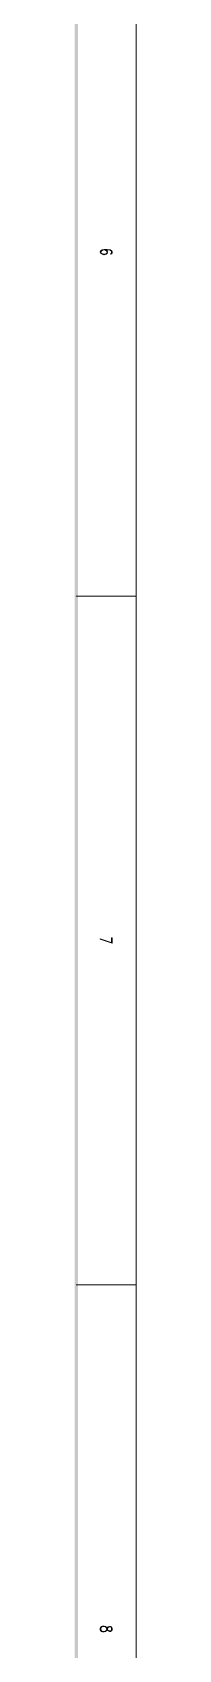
# Model space of a CAD drawing. Header units: millimetres. Extents: x 0 to 588, y 0 to 874.
# Drawn here: x 580.5 to 587.6, y 206.2 to 395.6 of the extents above; entities that cross this region are included whole.
import ezdxf

# ---------------------------------------------------------------- set-up
doc = ezdxf.new("R2010")
doc.units = ezdxf.units.MM
doc.layers.get('0').update_dxf_attribs({"lineweight": 18})

msp = doc.modelspace()

# ---------------------------------------------------------------- hatches: boundary and pattern name
for points in [[(580.45, 6.99), (580.81, 6.99), (580.45, 813.33)], [(580.81, 6.99), (580.45, 813.33), (580.81, 813.33)]]:
    msp.add_hatch(color=0).paths.add_polyline_path(points, flags=0)

# ---------------------------------------------------------------- linework, layer by layer
at = {"color": 0, "lineweight": 0}
for points in [[(587.61, 0), (587.61, 830.79)], [(584.75, 369.68), (584.62, 369.63), (584.62, 369.59), (584.75, 369.63), (584.81, 369.76), (584.81, 369.87), (584.75, 369.99), (584.56, 370.1), (584.22, 370.14), (583.88, 370.14), (583.63, 370.1), (583.5, 369.99), (583.42, 369.87), (583.42, 369.82), (583.5, 369.68), (583.63, 369.59), (583.82, 369.53), (583.88, 369.53), (584.09, 369.59), (584.22, 369.68), (584.28, 369.82), (584.28, 369.87), (584.22, 369.99), (584.09, 370.1)], [(584.75, 369.95), (584.56, 370.06), (584.22, 370.1), (583.88, 370.1), (583.63, 370.06), (583.5, 369.91)], [(583.76, 370.1), (583.57, 369.99), (583.5, 369.87), (583.5, 369.82), (583.57, 369.68), (583.76, 369.59)], [(583.5, 369.76), (583.63, 369.63), (583.82, 369.59), (583.88, 369.59), (584.09, 369.63), (584.22, 369.76)], [(584.22, 369.91), (584.09, 370.06), (583.88, 370.1)], [(583.97, 369.59), (584.16, 369.68), (584.22, 369.82), (584.22, 369.87), (584.16, 369.99), (583.97, 370.1)], [(584.69, 369.63), (584.75, 369.76), (584.75, 369.87), (584.69, 369.99)], [(587.61, 329.52), (580.62, 329.52)], [(584.81, 289.52), (584.81, 288.88), (583.42, 289.35)], [(584.81, 288.93), (583.42, 289.39), (583.42, 289.35)], [(584.81, 289.52), (584.75, 289.52), (584.75, 288.93)], [(587.61, 248.88), (580.62, 248.88)], [(584.75, 208.75), (584.62, 208.81), (584.5, 208.81), (584.35, 208.75), (584.28, 208.66), (584.22, 208.47), (584.16, 208.39), (584.03, 208.28), (583.88, 208.24), (583.69, 208.24), (583.57, 208.28), (583.5, 208.34), (583.42, 208.47), (583.42, 208.66), (583.5, 208.81), (583.57, 208.85), (583.69, 208.89), (583.88, 208.89), (584.03, 208.85), (584.16, 208.75), (584.22, 208.66), (584.28, 208.47), (584.35, 208.39), (584.5, 208.34), (584.62, 208.34), (584.75, 208.39)], [(584.69, 208.34), (584.75, 208.47), (584.75, 208.66), (584.69, 208.81)]]:
    msp.add_lwpolyline(points, dxfattribs=at)
msp.add_lwpolyline([(584.81, 208.66), (584.75, 208.81), (584.62, 208.85), (584.5, 208.85), (584.35, 208.81), (584.28, 208.75), (584.22, 208.66), (584.16, 208.47), (584.09, 208.39), (584.03, 208.34), (583.88, 208.28), (583.69, 208.28), (583.57, 208.34), (583.5, 208.47), (583.5, 208.66), (583.57, 208.81), (583.69, 208.85), (583.88, 208.85), (584.03, 208.81), (584.09, 208.75), (584.16, 208.66), (584.22, 208.47), (584.28, 208.39), (584.35, 208.34), (584.5, 208.28), (584.62, 208.28), (584.75, 208.34), (584.81, 208.47)], close=True, dxfattribs=at)
at = {"color": 4, "lineweight": 0}
for points in [[(583.63, 208.85), (583.5, 208.7)], [(583.5, 208.43), (583.63, 208.28)]]:
    msp.add_lwpolyline(points, dxfattribs=at)

doc.saveas('drawing.dxf')
